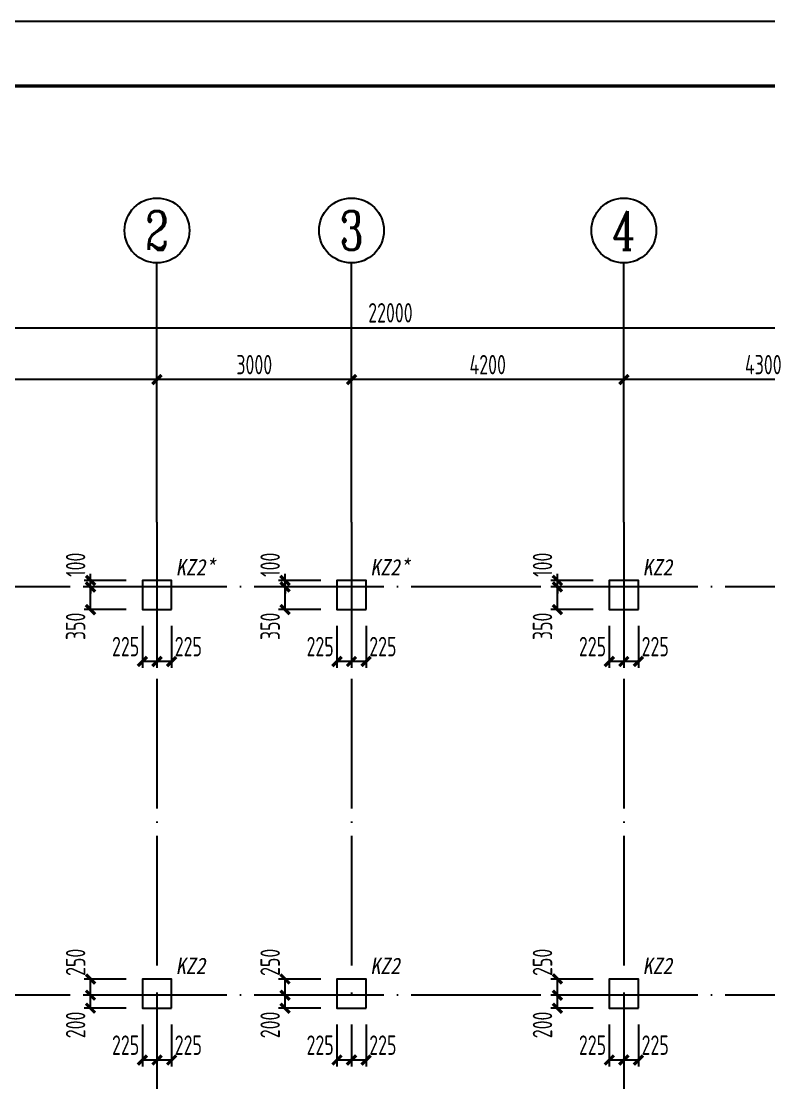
# Model space of a CAD drawing. Extents: x 9732137 to 18866768, y -962146 to 246094.
# Drawn here: x 9800205 to 9811733, y -75086 to -58706 of the extents above; entities that cross this region are included whole.
import ezdxf
from ezdxf.enums import TextEntityAlignment as Align

# ---------------------------------------------------------------- set-up
doc = ezdxf.new("R2010")
doc.units = 0
doc.header["$LTSCALE"] = 1000
doc.linetypes.add('DOTE', pattern=[2.42, 2, -0.2, 0.02, -0.2])
doc.layers.get('0').update_dxf_attribs({"linetype": 'CONTINUOUS'})
doc.layers.get('Defpoints').update_dxf_attribs({"linetype": 'CONTINUOUS'})
for name, color, linetype in [('AXIS', 1, 'DOTE'), ('AXIS_DIM', 3, 'CONTINUOUS'), ('AXIS_NUM', 7, 'CONTINUOUS'), ('BORDER', 7, 'CONTINUOUS'), ('COLU', 7, 'CONTINUOUS'), ('COLU_DIM', 3, 'CONTINUOUS'), ('TEXT', 7, 'CONTINUOUS')]:
    doc.layers.add(name, color=color, linetype=linetype)
doc.styles.add('STYLE3', font='simhei.ttf', dxfattribs={"width": 0.9})
doc.styles.add('TSSD_Axis', font='Complex.shx', dxfattribs={"width": 0.7, "bigfont": 'hztxt.shx'})
doc.styles.add('TSSD_Dimension', font='Tssdeng.shx', dxfattribs={"width": 0.7, "bigfont": 'hztxt.shx'})
doc.dimstyles.new('TSSD_100_100$0', dxfattribs={"dimtxt": 300, "dimasz": 100, "dimexe": 100, "dimexo": 250, "dimgap": 80, "dimtad": 1, "dimdec": 0, "dimzin": 0, "dimdsep": 46, "dimtxsty": 'TSSD_Dimension', "dimblk1": 'ARCHTICK', "dimblk2": 'ARCHTICK', "dimsah": 1, "dimcen": 0, "dimclrd": 3, "dimclre": 256, "dimclrt": 7, "dimadec": 1, "dimazin": 0, "dimtfac": 1, "dimtdec": 0, "dimtix": 1, "dimtmove": 2, "dimatfit": 3, "dimldrblk": 'ARCHTICK', "dimfxl": 1, "dimtolj": 1, "dimtzin": 0, "dimarcsym": 0})

# ---------------------------------------------------------------- blocks, each defined once
blk = doc.blocks.new('ts_axno')
at = {"color": 0, "linetype": 'ByBlock', "lineweight": -2}
blk.add_circle((0, 0), 0.5, dxfattribs=at)
at = {"color": 0, "linetype": 'ByBlock', "lineweight": -2, "style": 'TSSD_Axis', "width": 0.7}
blk.add_attdef('A', text='', height=0.6, dxfattribs=at).set_placement((0, 0), align=Align.MIDDLE_CENTER)
blk = doc.blocks.new('_ArchTick')
at = {"color": 0, "linetype": 'ByBlock', "const_width": 0.5}
blk.add_lwpolyline([(-0.71, -0.71), (0.71, 0.71)], dxfattribs=at)
blk = doc.blocks.new('*D276')
at = {"layer": 'AXIS_DIM', "lineweight": -2}
for p, q in [((9809499, -66185), (9809499, -64135)), ((9813799, -66185), (9813799, -64135))]:
    blk.add_line(p, q, dxfattribs=at)
at = {"layer": 'AXIS_DIM', "color": 3, "lineweight": -2}
blk.add_line((9813799, -64235), (9809499, -64235), dxfattribs=at)
at = {"layer": 'Defpoints', "color": 0}
for p in [(9809499, -64235), (9809499, -66435), (9813799, -66435)]:
    blk.add_point(p, dxfattribs=at)
at = {"layer": 'AXIS_DIM', "color": 3, "lineweight": -2, "xscale": 100, "yscale": 100, "zscale": 100, "rotation": 180}
blk.add_blockref('_ArchTick', (9809499, -64235), dxfattribs=at)
at = {"layer": 'AXIS_DIM', "color": 3, "lineweight": -2, "xscale": 100, "yscale": 100, "zscale": 100}
blk.add_blockref('_ArchTick', (9813799, -64235), dxfattribs=at)
at = {"layer": 'AXIS_DIM', "color": 7, "insert": (9811649, -64005), "char_height": 300, "attachment_point": 5, "style": 'TSSD_Dimension'}
blk.add_mtext('\\A1;4300', dxfattribs=at)
blk = doc.blocks.new('*D277')
at = {"layer": 'AXIS_DIM', "lineweight": -2}
for p, q in [((9805299, -66185), (9805299, -64135)), ((9809499, -66185), (9809499, -64135))]:
    blk.add_line(p, q, dxfattribs=at)
at = {"layer": 'AXIS_DIM', "color": 3, "lineweight": -2}
blk.add_line((9809499, -64235), (9805299, -64235), dxfattribs=at)
at = {"layer": 'Defpoints', "color": 0}
for p in [(9805299, -64235), (9805299, -66435), (9809499, -66435)]:
    blk.add_point(p, dxfattribs=at)
at = {"layer": 'AXIS_DIM', "color": 3, "lineweight": -2, "xscale": 100, "yscale": 100, "zscale": 100, "rotation": 180}
blk.add_blockref('_ArchTick', (9805299, -64235), dxfattribs=at)
at = {"layer": 'AXIS_DIM', "color": 3, "lineweight": -2, "xscale": 100, "yscale": 100, "zscale": 100}
blk.add_blockref('_ArchTick', (9809499, -64235), dxfattribs=at)
at = {"layer": 'AXIS_DIM', "color": 7, "insert": (9807399, -64005), "char_height": 300, "attachment_point": 5, "style": 'TSSD_Dimension'}
blk.add_mtext('\\A1;4200', dxfattribs=at)
blk = doc.blocks.new('*D278')
at = {"layer": 'AXIS_DIM', "lineweight": -2}
for p, q in [((9802299, -66185), (9802299, -64135)), ((9805299, -66185), (9805299, -64135))]:
    blk.add_line(p, q, dxfattribs=at)
at = {"layer": 'AXIS_DIM', "color": 3, "lineweight": -2}
blk.add_line((9805299, -64235), (9802299, -64235), dxfattribs=at)
at = {"layer": 'Defpoints', "color": 0}
for p in [(9802299, -64235), (9802299, -66435), (9805299, -66435)]:
    blk.add_point(p, dxfattribs=at)
at = {"layer": 'AXIS_DIM', "color": 3, "lineweight": -2, "xscale": 100, "yscale": 100, "zscale": 100, "rotation": 180}
blk.add_blockref('_ArchTick', (9802299, -64235), dxfattribs=at)
at = {"layer": 'AXIS_DIM', "color": 3, "lineweight": -2, "xscale": 100, "yscale": 100, "zscale": 100}
blk.add_blockref('_ArchTick', (9805299, -64235), dxfattribs=at)
at = {"layer": 'AXIS_DIM', "color": 7, "insert": (9803799, -64005), "char_height": 300, "attachment_point": 5, "style": 'TSSD_Dimension'}
blk.add_mtext('\\A1;3000', dxfattribs=at)
blk = doc.blocks.new('*D279')
at = {"layer": 'AXIS_DIM', "lineweight": -2}
for p, q in [((9794899, -66185), (9794899, -64135)), ((9802299, -66185), (9802299, -64135))]:
    blk.add_line(p, q, dxfattribs=at)
at = {"layer": 'AXIS_DIM', "color": 3, "lineweight": -2}
blk.add_line((9802299, -64235), (9794899, -64235), dxfattribs=at)
at = {"layer": 'Defpoints', "color": 0}
for p in [(9794899, -64235), (9794899, -66435), (9802299, -66435)]:
    blk.add_point(p, dxfattribs=at)
at = {"layer": 'AXIS_DIM', "color": 3, "lineweight": -2, "xscale": 100, "yscale": 100, "zscale": 100, "rotation": 180}
blk.add_blockref('_ArchTick', (9794899, -64235), dxfattribs=at)
at = {"layer": 'AXIS_DIM', "color": 3, "lineweight": -2, "xscale": 100, "yscale": 100, "zscale": 100}
blk.add_blockref('_ArchTick', (9802299, -64235), dxfattribs=at)
at = {"layer": 'AXIS_DIM', "color": 7, "insert": (9798599, -64005), "char_height": 300, "attachment_point": 5, "style": 'TSSD_Dimension'}
blk.add_mtext('\\A1;7400', dxfattribs=at)
blk = doc.blocks.new('*D280')
at = {"layer": 'AXIS_DIM', "lineweight": -2}
for p, q in [((9794899, -66185), (9794899, -63335)), ((9816899, -66185), (9816899, -63335))]:
    blk.add_line(p, q, dxfattribs=at)
at = {"layer": 'AXIS_DIM', "color": 3, "lineweight": -2}
blk.add_line((9794899, -63435), (9816899, -63435), dxfattribs=at)
at = {"layer": 'Defpoints', "color": 0}
for p in [(9816899, -63435), (9794899, -66435), (9816899, -66435)]:
    blk.add_point(p, dxfattribs=at)
at = {"layer": 'AXIS_DIM', "color": 3, "lineweight": -2, "xscale": 100, "yscale": 100, "zscale": 100, "rotation": 180}
blk.add_blockref('_ArchTick', (9794899, -63435), dxfattribs=at)
at = {"layer": 'AXIS_DIM', "color": 3, "lineweight": -2, "xscale": 100, "yscale": 100, "zscale": 100}
blk.add_blockref('_ArchTick', (9816899, -63435), dxfattribs=at)
at = {"layer": 'AXIS_DIM', "color": 7, "insert": (9805899, -63205), "char_height": 300, "attachment_point": 5, "style": 'TSSD_Dimension'}
blk.add_mtext('\\A1;22000', dxfattribs=at)
blk = doc.blocks.new('*D316')
at = {"layer": 'COLU_DIM', "lineweight": -2}
for p, q in [((9809499, -68035), (9809499, -68685)), ((9809724, -68035), (9809724, -68685))]:
    blk.add_line(p, q, dxfattribs=at)
at = {"layer": 'COLU_DIM', "color": 3, "lineweight": -2}
blk.add_line((9809724, -68585), (9809499, -68585), dxfattribs=at)
at = {"layer": 'Defpoints', "color": 0}
for p in [(9809499, -67785), (9809724, -67785), (9809499, -68585)]:
    blk.add_point(p, dxfattribs=at)
at = {"layer": 'COLU_DIM', "color": 3, "lineweight": -2, "xscale": 100, "yscale": 100, "zscale": 100, "rotation": 180}
blk.add_blockref('_ArchTick', (9809499, -68585), dxfattribs=at)
at = {"layer": 'COLU_DIM', "color": 3, "lineweight": -2, "xscale": 100, "yscale": 100, "zscale": 100}
blk.add_blockref('_ArchTick', (9809724, -68585), dxfattribs=at)
at = {"layer": 'COLU_DIM', "color": 7, "insert": (9809982, -68355), "char_height": 300, "attachment_point": 5, "style": 'TSSD_Dimension'}
blk.add_mtext('\\A1;225', dxfattribs=at)
blk = doc.blocks.new('*D317')
at = {"layer": 'COLU_DIM', "lineweight": -2}
for p, q in [((9809274, -68035), (9809274, -68685)), ((9809499, -68035), (9809499, -68685))]:
    blk.add_line(p, q, dxfattribs=at)
at = {"layer": 'COLU_DIM', "color": 3, "lineweight": -2}
blk.add_line((9809499, -68585), (9809274, -68585), dxfattribs=at)
at = {"layer": 'Defpoints', "color": 0}
for p in [(9809274, -67785), (9809499, -67785), (9809274, -68585)]:
    blk.add_point(p, dxfattribs=at)
at = {"layer": 'COLU_DIM', "color": 3, "lineweight": -2, "xscale": 100, "yscale": 100, "zscale": 100, "rotation": 180}
blk.add_blockref('_ArchTick', (9809274, -68585), dxfattribs=at)
at = {"layer": 'COLU_DIM', "color": 3, "lineweight": -2, "xscale": 100, "yscale": 100, "zscale": 100}
blk.add_blockref('_ArchTick', (9809499, -68585), dxfattribs=at)
at = {"layer": 'COLU_DIM', "color": 7, "insert": (9809015, -68355), "char_height": 300, "attachment_point": 5, "style": 'TSSD_Dimension'}
blk.add_mtext('\\A1;225', dxfattribs=at)
blk = doc.blocks.new('*D318')
at = {"layer": 'COLU_DIM', "lineweight": -2}
for p, q in [((9809024, -67435), (9808374, -67435)), ((9809024, -67785), (9808374, -67785))]:
    blk.add_line(p, q, dxfattribs=at)
at = {"layer": 'COLU_DIM', "color": 3, "lineweight": -2}
blk.add_line((9808474, -67785), (9808474, -67435), dxfattribs=at)
at = {"layer": 'Defpoints', "color": 0}
for p in [(9808474, -67435), (9809274, -67435), (9809274, -67785)]:
    blk.add_point(p, dxfattribs=at)
at = {"layer": 'COLU_DIM', "color": 3, "lineweight": -2, "xscale": 100, "yscale": 100, "zscale": 100}
for p, rotation in [((9808474, -67435), 90), ((9808474, -67785), 270)]:
    blk.add_blockref('_ArchTick', p, dxfattribs=dict(at, rotation=rotation))
at = {"layer": 'COLU_DIM', "color": 7, "insert": (9808244, -68043), "char_height": 300, "attachment_point": 5, "rotation": 90, "style": 'TSSD_Dimension'}
blk.add_mtext('\\A1;350', dxfattribs=at)
blk = doc.blocks.new('*D319')
at = {"layer": 'COLU_DIM', "color": 3, "lineweight": -2}
for p, q in [((9808474, -67335), (9808474, -67235)), ((9808474, -67435), (9808474, -67335)), ((9808474, -67435), (9808474, -67535))]:
    blk.add_line(p, q, dxfattribs=at)
at = {"layer": 'COLU_DIM', "lineweight": -2}
for p, q in [((9809024, -67335), (9808374, -67335)), ((9809024, -67435), (9808374, -67435))]:
    blk.add_line(p, q, dxfattribs=at)
at = {"layer": 'Defpoints', "color": 0}
for p in [(9808474, -67335), (9809274, -67335), (9809274, -67435)]:
    blk.add_point(p, dxfattribs=at)
at = {"layer": 'COLU_DIM', "color": 3, "lineweight": -2, "xscale": 100, "yscale": 100, "zscale": 100}
for p, rotation in [((9808474, -67335), 270), ((9808474, -67435), 90)]:
    blk.add_blockref('_ArchTick', p, dxfattribs=dict(at, rotation=rotation))
at = {"layer": 'COLU_DIM', "color": 7, "insert": (9808244, -67093), "char_height": 300, "attachment_point": 5, "rotation": 90, "style": 'TSSD_Dimension'}
blk.add_mtext('\\A1;100', dxfattribs=at)
blk = doc.blocks.new('*D320')
at = {"layer": 'COLU_DIM', "lineweight": -2}
for p, q in [((9809499, -74185), (9809499, -74835)), ((9809724, -74185), (9809724, -74835))]:
    blk.add_line(p, q, dxfattribs=at)
at = {"layer": 'COLU_DIM', "color": 3, "lineweight": -2}
blk.add_line((9809724, -74735), (9809499, -74735), dxfattribs=at)
at = {"layer": 'Defpoints', "color": 0}
for p in [(9809499, -73935), (9809724, -73935), (9809499, -74735)]:
    blk.add_point(p, dxfattribs=at)
at = {"layer": 'COLU_DIM', "color": 3, "lineweight": -2, "xscale": 100, "yscale": 100, "zscale": 100, "rotation": 180}
blk.add_blockref('_ArchTick', (9809499, -74735), dxfattribs=at)
at = {"layer": 'COLU_DIM', "color": 3, "lineweight": -2, "xscale": 100, "yscale": 100, "zscale": 100}
blk.add_blockref('_ArchTick', (9809724, -74735), dxfattribs=at)
at = {"layer": 'COLU_DIM', "color": 7, "insert": (9809982, -74505), "char_height": 300, "attachment_point": 5, "style": 'TSSD_Dimension'}
blk.add_mtext('\\A1;225', dxfattribs=at)
blk = doc.blocks.new('*D321')
at = {"layer": 'COLU_DIM', "lineweight": -2}
for p, q in [((9809274, -74185), (9809274, -74835)), ((9809499, -74185), (9809499, -74835))]:
    blk.add_line(p, q, dxfattribs=at)
at = {"layer": 'COLU_DIM', "color": 3, "lineweight": -2}
blk.add_line((9809499, -74735), (9809274, -74735), dxfattribs=at)
at = {"layer": 'Defpoints', "color": 0}
for p in [(9809274, -73935), (9809499, -73935), (9809274, -74735)]:
    blk.add_point(p, dxfattribs=at)
at = {"layer": 'COLU_DIM', "color": 3, "lineweight": -2, "xscale": 100, "yscale": 100, "zscale": 100, "rotation": 180}
blk.add_blockref('_ArchTick', (9809274, -74735), dxfattribs=at)
at = {"layer": 'COLU_DIM', "color": 3, "lineweight": -2, "xscale": 100, "yscale": 100, "zscale": 100}
blk.add_blockref('_ArchTick', (9809499, -74735), dxfattribs=at)
at = {"layer": 'COLU_DIM', "color": 7, "insert": (9809015, -74505), "char_height": 300, "attachment_point": 5, "style": 'TSSD_Dimension'}
blk.add_mtext('\\A1;225', dxfattribs=at)
blk = doc.blocks.new('*D322')
at = {"layer": 'COLU_DIM', "lineweight": -2}
for p, q in [((9809024, -73735), (9808374, -73735)), ((9809024, -73935), (9808374, -73935))]:
    blk.add_line(p, q, dxfattribs=at)
at = {"layer": 'COLU_DIM', "color": 3, "lineweight": -2}
blk.add_line((9808474, -73935), (9808474, -73735), dxfattribs=at)
at = {"layer": 'Defpoints', "color": 0}
for p in [(9808474, -73735), (9809274, -73735), (9809274, -73935)]:
    blk.add_point(p, dxfattribs=at)
at = {"layer": 'COLU_DIM', "color": 3, "lineweight": -2, "xscale": 100, "yscale": 100, "zscale": 100}
for p, rotation in [((9808474, -73735), 90), ((9808474, -73935), 270)]:
    blk.add_blockref('_ArchTick', p, dxfattribs=dict(at, rotation=rotation))
at = {"layer": 'COLU_DIM', "color": 7, "insert": (9808244, -74193), "char_height": 300, "attachment_point": 5, "rotation": 90, "style": 'TSSD_Dimension'}
blk.add_mtext('\\A1;200', dxfattribs=at)
blk = doc.blocks.new('*D323')
at = {"layer": 'COLU_DIM', "lineweight": -2}
for p, q in [((9809024, -73485), (9808374, -73485)), ((9809024, -73735), (9808374, -73735))]:
    blk.add_line(p, q, dxfattribs=at)
at = {"layer": 'COLU_DIM', "color": 3, "lineweight": -2}
blk.add_line((9808474, -73735), (9808474, -73485), dxfattribs=at)
at = {"layer": 'Defpoints', "color": 0}
for p in [(9808474, -73485), (9809274, -73485), (9809274, -73735)]:
    blk.add_point(p, dxfattribs=at)
at = {"layer": 'COLU_DIM', "color": 3, "lineweight": -2, "xscale": 100, "yscale": 100, "zscale": 100}
for p, rotation in [((9808474, -73485), 90), ((9808474, -73735), 270)]:
    blk.add_blockref('_ArchTick', p, dxfattribs=dict(at, rotation=rotation))
at = {"layer": 'COLU_DIM', "color": 7, "insert": (9808244, -73227), "char_height": 300, "attachment_point": 5, "rotation": 90, "style": 'TSSD_Dimension'}
blk.add_mtext('\\A1;250', dxfattribs=at)
blk = doc.blocks.new('*D332')
at = {"layer": 'COLU_DIM', "lineweight": -2}
for p, q in [((9805299, -68035), (9805299, -68685)), ((9805524, -68035), (9805524, -68685))]:
    blk.add_line(p, q, dxfattribs=at)
at = {"layer": 'COLU_DIM', "color": 3, "lineweight": -2}
blk.add_line((9805524, -68585), (9805299, -68585), dxfattribs=at)
at = {"layer": 'Defpoints', "color": 0}
for p in [(9805299, -67785), (9805524, -67785), (9805299, -68585)]:
    blk.add_point(p, dxfattribs=at)
at = {"layer": 'COLU_DIM', "color": 3, "lineweight": -2, "xscale": 100, "yscale": 100, "zscale": 100, "rotation": 180}
blk.add_blockref('_ArchTick', (9805299, -68585), dxfattribs=at)
at = {"layer": 'COLU_DIM', "color": 3, "lineweight": -2, "xscale": 100, "yscale": 100, "zscale": 100}
blk.add_blockref('_ArchTick', (9805524, -68585), dxfattribs=at)
at = {"layer": 'COLU_DIM', "color": 7, "insert": (9805782, -68355), "char_height": 300, "attachment_point": 5, "style": 'TSSD_Dimension'}
blk.add_mtext('\\A1;225', dxfattribs=at)
blk = doc.blocks.new('*D333')
at = {"layer": 'COLU_DIM', "lineweight": -2}
for p, q in [((9805074, -68035), (9805074, -68685)), ((9805299, -68035), (9805299, -68685))]:
    blk.add_line(p, q, dxfattribs=at)
at = {"layer": 'COLU_DIM', "color": 3, "lineweight": -2}
blk.add_line((9805299, -68585), (9805074, -68585), dxfattribs=at)
at = {"layer": 'Defpoints', "color": 0}
for p in [(9805074, -67785), (9805299, -67785), (9805074, -68585)]:
    blk.add_point(p, dxfattribs=at)
at = {"layer": 'COLU_DIM', "color": 3, "lineweight": -2, "xscale": 100, "yscale": 100, "zscale": 100, "rotation": 180}
blk.add_blockref('_ArchTick', (9805074, -68585), dxfattribs=at)
at = {"layer": 'COLU_DIM', "color": 3, "lineweight": -2, "xscale": 100, "yscale": 100, "zscale": 100}
blk.add_blockref('_ArchTick', (9805299, -68585), dxfattribs=at)
at = {"layer": 'COLU_DIM', "color": 7, "insert": (9804815, -68355), "char_height": 300, "attachment_point": 5, "style": 'TSSD_Dimension'}
blk.add_mtext('\\A1;225', dxfattribs=at)
blk = doc.blocks.new('*D334')
at = {"layer": 'COLU_DIM', "lineweight": -2}
for p, q in [((9804824, -67435), (9804174, -67435)), ((9804824, -67785), (9804174, -67785))]:
    blk.add_line(p, q, dxfattribs=at)
at = {"layer": 'COLU_DIM', "color": 3, "lineweight": -2}
blk.add_line((9804274, -67785), (9804274, -67435), dxfattribs=at)
at = {"layer": 'Defpoints', "color": 0}
for p in [(9804274, -67435), (9805074, -67435), (9805074, -67785)]:
    blk.add_point(p, dxfattribs=at)
at = {"layer": 'COLU_DIM', "color": 3, "lineweight": -2, "xscale": 100, "yscale": 100, "zscale": 100}
for p, rotation in [((9804274, -67435), 90), ((9804274, -67785), 270)]:
    blk.add_blockref('_ArchTick', p, dxfattribs=dict(at, rotation=rotation))
at = {"layer": 'COLU_DIM', "color": 7, "insert": (9804044, -68043), "char_height": 300, "attachment_point": 5, "rotation": 90, "style": 'TSSD_Dimension'}
blk.add_mtext('\\A1;350', dxfattribs=at)
blk = doc.blocks.new('*D335')
at = {"layer": 'COLU_DIM', "color": 3, "lineweight": -2}
for p, q in [((9804274, -67335), (9804274, -67235)), ((9804274, -67435), (9804274, -67335)), ((9804274, -67435), (9804274, -67535))]:
    blk.add_line(p, q, dxfattribs=at)
at = {"layer": 'COLU_DIM', "lineweight": -2}
for p, q in [((9804824, -67335), (9804174, -67335)), ((9804824, -67435), (9804174, -67435))]:
    blk.add_line(p, q, dxfattribs=at)
at = {"layer": 'Defpoints', "color": 0}
for p in [(9804274, -67335), (9805074, -67335), (9805074, -67435)]:
    blk.add_point(p, dxfattribs=at)
at = {"layer": 'COLU_DIM', "color": 3, "lineweight": -2, "xscale": 100, "yscale": 100, "zscale": 100}
for p, rotation in [((9804274, -67335), 270), ((9804274, -67435), 90)]:
    blk.add_blockref('_ArchTick', p, dxfattribs=dict(at, rotation=rotation))
at = {"layer": 'COLU_DIM', "color": 7, "insert": (9804044, -67093), "char_height": 300, "attachment_point": 5, "rotation": 90, "style": 'TSSD_Dimension'}
blk.add_mtext('\\A1;100', dxfattribs=at)
blk = doc.blocks.new('*D336')
at = {"layer": 'COLU_DIM', "lineweight": -2}
for p, q in [((9805299, -74185), (9805299, -74835)), ((9805524, -74185), (9805524, -74835))]:
    blk.add_line(p, q, dxfattribs=at)
at = {"layer": 'COLU_DIM', "color": 3, "lineweight": -2}
blk.add_line((9805524, -74735), (9805299, -74735), dxfattribs=at)
at = {"layer": 'Defpoints', "color": 0}
for p in [(9805299, -73935), (9805524, -73935), (9805299, -74735)]:
    blk.add_point(p, dxfattribs=at)
at = {"layer": 'COLU_DIM', "color": 3, "lineweight": -2, "xscale": 100, "yscale": 100, "zscale": 100, "rotation": 180}
blk.add_blockref('_ArchTick', (9805299, -74735), dxfattribs=at)
at = {"layer": 'COLU_DIM', "color": 3, "lineweight": -2, "xscale": 100, "yscale": 100, "zscale": 100}
blk.add_blockref('_ArchTick', (9805524, -74735), dxfattribs=at)
at = {"layer": 'COLU_DIM', "color": 7, "insert": (9805782, -74505), "char_height": 300, "attachment_point": 5, "style": 'TSSD_Dimension'}
blk.add_mtext('\\A1;225', dxfattribs=at)
blk = doc.blocks.new('*D337')
at = {"layer": 'COLU_DIM', "lineweight": -2}
for p, q in [((9805074, -74185), (9805074, -74835)), ((9805299, -74185), (9805299, -74835))]:
    blk.add_line(p, q, dxfattribs=at)
at = {"layer": 'COLU_DIM', "color": 3, "lineweight": -2}
blk.add_line((9805299, -74735), (9805074, -74735), dxfattribs=at)
at = {"layer": 'Defpoints', "color": 0}
for p in [(9805074, -73935), (9805299, -73935), (9805074, -74735)]:
    blk.add_point(p, dxfattribs=at)
at = {"layer": 'COLU_DIM', "color": 3, "lineweight": -2, "xscale": 100, "yscale": 100, "zscale": 100, "rotation": 180}
blk.add_blockref('_ArchTick', (9805074, -74735), dxfattribs=at)
at = {"layer": 'COLU_DIM', "color": 3, "lineweight": -2, "xscale": 100, "yscale": 100, "zscale": 100}
blk.add_blockref('_ArchTick', (9805299, -74735), dxfattribs=at)
at = {"layer": 'COLU_DIM', "color": 7, "insert": (9804815, -74505), "char_height": 300, "attachment_point": 5, "style": 'TSSD_Dimension'}
blk.add_mtext('\\A1;225', dxfattribs=at)
blk = doc.blocks.new('*D338')
at = {"layer": 'COLU_DIM', "lineweight": -2}
for p, q in [((9804824, -73735), (9804174, -73735)), ((9804824, -73935), (9804174, -73935))]:
    blk.add_line(p, q, dxfattribs=at)
at = {"layer": 'COLU_DIM', "color": 3, "lineweight": -2}
blk.add_line((9804274, -73935), (9804274, -73735), dxfattribs=at)
at = {"layer": 'Defpoints', "color": 0}
for p in [(9804274, -73735), (9805074, -73735), (9805074, -73935)]:
    blk.add_point(p, dxfattribs=at)
at = {"layer": 'COLU_DIM', "color": 3, "lineweight": -2, "xscale": 100, "yscale": 100, "zscale": 100}
for p, rotation in [((9804274, -73735), 90), ((9804274, -73935), 270)]:
    blk.add_blockref('_ArchTick', p, dxfattribs=dict(at, rotation=rotation))
at = {"layer": 'COLU_DIM', "color": 7, "insert": (9804044, -74193), "char_height": 300, "attachment_point": 5, "rotation": 90, "style": 'TSSD_Dimension'}
blk.add_mtext('\\A1;200', dxfattribs=at)
blk = doc.blocks.new('*D339')
at = {"layer": 'COLU_DIM', "lineweight": -2}
for p, q in [((9804824, -73485), (9804174, -73485)), ((9804824, -73735), (9804174, -73735))]:
    blk.add_line(p, q, dxfattribs=at)
at = {"layer": 'COLU_DIM', "color": 3, "lineweight": -2}
blk.add_line((9804274, -73735), (9804274, -73485), dxfattribs=at)
at = {"layer": 'Defpoints', "color": 0}
for p in [(9804274, -73485), (9805074, -73485), (9805074, -73735)]:
    blk.add_point(p, dxfattribs=at)
at = {"layer": 'COLU_DIM', "color": 3, "lineweight": -2, "xscale": 100, "yscale": 100, "zscale": 100}
for p, rotation in [((9804274, -73485), 90), ((9804274, -73735), 270)]:
    blk.add_blockref('_ArchTick', p, dxfattribs=dict(at, rotation=rotation))
at = {"layer": 'COLU_DIM', "color": 7, "insert": (9804044, -73227), "char_height": 300, "attachment_point": 5, "rotation": 90, "style": 'TSSD_Dimension'}
blk.add_mtext('\\A1;250', dxfattribs=at)
blk = doc.blocks.new('*D340')
at = {"layer": 'COLU_DIM', "lineweight": -2}
for p, q in [((9802299, -68035), (9802299, -68685)), ((9802524, -68035), (9802524, -68685))]:
    blk.add_line(p, q, dxfattribs=at)
at = {"layer": 'COLU_DIM', "color": 3, "lineweight": -2}
blk.add_line((9802524, -68585), (9802299, -68585), dxfattribs=at)
at = {"layer": 'Defpoints', "color": 0}
for p in [(9802299, -67785), (9802524, -67785), (9802299, -68585)]:
    blk.add_point(p, dxfattribs=at)
at = {"layer": 'COLU_DIM', "color": 3, "lineweight": -2, "xscale": 100, "yscale": 100, "zscale": 100, "rotation": 180}
blk.add_blockref('_ArchTick', (9802299, -68585), dxfattribs=at)
at = {"layer": 'COLU_DIM', "color": 3, "lineweight": -2, "xscale": 100, "yscale": 100, "zscale": 100}
blk.add_blockref('_ArchTick', (9802524, -68585), dxfattribs=at)
at = {"layer": 'COLU_DIM', "color": 7, "insert": (9802782, -68355), "char_height": 300, "attachment_point": 5, "style": 'TSSD_Dimension'}
blk.add_mtext('\\A1;225', dxfattribs=at)
blk = doc.blocks.new('*D341')
at = {"layer": 'COLU_DIM', "lineweight": -2}
for p, q in [((9802074, -68035), (9802074, -68685)), ((9802299, -68035), (9802299, -68685))]:
    blk.add_line(p, q, dxfattribs=at)
at = {"layer": 'COLU_DIM', "color": 3, "lineweight": -2}
blk.add_line((9802299, -68585), (9802074, -68585), dxfattribs=at)
at = {"layer": 'Defpoints', "color": 0}
for p in [(9802074, -67785), (9802299, -67785), (9802074, -68585)]:
    blk.add_point(p, dxfattribs=at)
at = {"layer": 'COLU_DIM', "color": 3, "lineweight": -2, "xscale": 100, "yscale": 100, "zscale": 100, "rotation": 180}
blk.add_blockref('_ArchTick', (9802074, -68585), dxfattribs=at)
at = {"layer": 'COLU_DIM', "color": 3, "lineweight": -2, "xscale": 100, "yscale": 100, "zscale": 100}
blk.add_blockref('_ArchTick', (9802299, -68585), dxfattribs=at)
at = {"layer": 'COLU_DIM', "color": 7, "insert": (9801815, -68355), "char_height": 300, "attachment_point": 5, "style": 'TSSD_Dimension'}
blk.add_mtext('\\A1;225', dxfattribs=at)
blk = doc.blocks.new('*D342')
at = {"layer": 'COLU_DIM', "lineweight": -2}
for p, q in [((9801824, -67435), (9801174, -67435)), ((9801824, -67785), (9801174, -67785))]:
    blk.add_line(p, q, dxfattribs=at)
at = {"layer": 'COLU_DIM', "color": 3, "lineweight": -2}
blk.add_line((9801274, -67785), (9801274, -67435), dxfattribs=at)
at = {"layer": 'Defpoints', "color": 0}
for p in [(9801274, -67435), (9802074, -67435), (9802074, -67785)]:
    blk.add_point(p, dxfattribs=at)
at = {"layer": 'COLU_DIM', "color": 3, "lineweight": -2, "xscale": 100, "yscale": 100, "zscale": 100}
for p, rotation in [((9801274, -67435), 90), ((9801274, -67785), 270)]:
    blk.add_blockref('_ArchTick', p, dxfattribs=dict(at, rotation=rotation))
at = {"layer": 'COLU_DIM', "color": 7, "insert": (9801044, -68043), "char_height": 300, "attachment_point": 5, "rotation": 90, "style": 'TSSD_Dimension'}
blk.add_mtext('\\A1;350', dxfattribs=at)
blk = doc.blocks.new('*D343')
at = {"layer": 'COLU_DIM', "color": 3, "lineweight": -2}
for p, q in [((9801274, -67335), (9801274, -67235)), ((9801274, -67435), (9801274, -67335)), ((9801274, -67435), (9801274, -67535))]:
    blk.add_line(p, q, dxfattribs=at)
at = {"layer": 'COLU_DIM', "lineweight": -2}
for p, q in [((9801824, -67335), (9801174, -67335)), ((9801824, -67435), (9801174, -67435))]:
    blk.add_line(p, q, dxfattribs=at)
at = {"layer": 'Defpoints', "color": 0}
for p in [(9801274, -67335), (9802074, -67335), (9802074, -67435)]:
    blk.add_point(p, dxfattribs=at)
at = {"layer": 'COLU_DIM', "color": 3, "lineweight": -2, "xscale": 100, "yscale": 100, "zscale": 100}
for p, rotation in [((9801274, -67335), 270), ((9801274, -67435), 90)]:
    blk.add_blockref('_ArchTick', p, dxfattribs=dict(at, rotation=rotation))
at = {"layer": 'COLU_DIM', "color": 7, "insert": (9801044, -67093), "char_height": 300, "attachment_point": 5, "rotation": 90, "style": 'TSSD_Dimension'}
blk.add_mtext('\\A1;100', dxfattribs=at)
blk = doc.blocks.new('*D344')
at = {"layer": 'COLU_DIM', "lineweight": -2}
for p, q in [((9802299, -74185), (9802299, -74835)), ((9802524, -74185), (9802524, -74835))]:
    blk.add_line(p, q, dxfattribs=at)
at = {"layer": 'COLU_DIM', "color": 3, "lineweight": -2}
blk.add_line((9802524, -74735), (9802299, -74735), dxfattribs=at)
at = {"layer": 'Defpoints', "color": 0}
for p in [(9802299, -73935), (9802524, -73935), (9802299, -74735)]:
    blk.add_point(p, dxfattribs=at)
at = {"layer": 'COLU_DIM', "color": 3, "lineweight": -2, "xscale": 100, "yscale": 100, "zscale": 100, "rotation": 180}
blk.add_blockref('_ArchTick', (9802299, -74735), dxfattribs=at)
at = {"layer": 'COLU_DIM', "color": 3, "lineweight": -2, "xscale": 100, "yscale": 100, "zscale": 100}
blk.add_blockref('_ArchTick', (9802524, -74735), dxfattribs=at)
at = {"layer": 'COLU_DIM', "color": 7, "insert": (9802782, -74505), "char_height": 300, "attachment_point": 5, "style": 'TSSD_Dimension'}
blk.add_mtext('\\A1;225', dxfattribs=at)
blk = doc.blocks.new('*D345')
at = {"layer": 'COLU_DIM', "lineweight": -2}
for p, q in [((9802074, -74185), (9802074, -74835)), ((9802299, -74185), (9802299, -74835))]:
    blk.add_line(p, q, dxfattribs=at)
at = {"layer": 'COLU_DIM', "color": 3, "lineweight": -2}
blk.add_line((9802299, -74735), (9802074, -74735), dxfattribs=at)
at = {"layer": 'Defpoints', "color": 0}
for p in [(9802074, -73935), (9802299, -73935), (9802074, -74735)]:
    blk.add_point(p, dxfattribs=at)
at = {"layer": 'COLU_DIM', "color": 3, "lineweight": -2, "xscale": 100, "yscale": 100, "zscale": 100, "rotation": 180}
blk.add_blockref('_ArchTick', (9802074, -74735), dxfattribs=at)
at = {"layer": 'COLU_DIM', "color": 3, "lineweight": -2, "xscale": 100, "yscale": 100, "zscale": 100}
blk.add_blockref('_ArchTick', (9802299, -74735), dxfattribs=at)
at = {"layer": 'COLU_DIM', "color": 7, "insert": (9801815, -74505), "char_height": 300, "attachment_point": 5, "style": 'TSSD_Dimension'}
blk.add_mtext('\\A1;225', dxfattribs=at)
blk = doc.blocks.new('*D346')
at = {"layer": 'COLU_DIM', "lineweight": -2}
for p, q in [((9801824, -73735), (9801174, -73735)), ((9801824, -73935), (9801174, -73935))]:
    blk.add_line(p, q, dxfattribs=at)
at = {"layer": 'COLU_DIM', "color": 3, "lineweight": -2}
blk.add_line((9801274, -73935), (9801274, -73735), dxfattribs=at)
at = {"layer": 'Defpoints', "color": 0}
for p in [(9801274, -73735), (9802074, -73735), (9802074, -73935)]:
    blk.add_point(p, dxfattribs=at)
at = {"layer": 'COLU_DIM', "color": 3, "lineweight": -2, "xscale": 100, "yscale": 100, "zscale": 100}
for p, rotation in [((9801274, -73735), 90), ((9801274, -73935), 270)]:
    blk.add_blockref('_ArchTick', p, dxfattribs=dict(at, rotation=rotation))
at = {"layer": 'COLU_DIM', "color": 7, "insert": (9801044, -74193), "char_height": 300, "attachment_point": 5, "rotation": 90, "style": 'TSSD_Dimension'}
blk.add_mtext('\\A1;200', dxfattribs=at)
blk = doc.blocks.new('*D347')
at = {"layer": 'COLU_DIM', "lineweight": -2}
for p, q in [((9801824, -73485), (9801174, -73485)), ((9801824, -73735), (9801174, -73735))]:
    blk.add_line(p, q, dxfattribs=at)
at = {"layer": 'COLU_DIM', "color": 3, "lineweight": -2}
blk.add_line((9801274, -73735), (9801274, -73485), dxfattribs=at)
at = {"layer": 'Defpoints', "color": 0}
for p in [(9801274, -73485), (9802074, -73485), (9802074, -73735)]:
    blk.add_point(p, dxfattribs=at)
at = {"layer": 'COLU_DIM', "color": 3, "lineweight": -2, "xscale": 100, "yscale": 100, "zscale": 100}
for p, rotation in [((9801274, -73485), 90), ((9801274, -73735), 270)]:
    blk.add_blockref('_ArchTick', p, dxfattribs=dict(at, rotation=rotation))
at = {"layer": 'COLU_DIM', "color": 7, "insert": (9801044, -73227), "char_height": 300, "attachment_point": 5, "rotation": 90, "style": 'TSSD_Dimension'}
blk.add_mtext('\\A1;250', dxfattribs=at)

msp = doc.modelspace()

# ---------------------------------------------------------------- linework, layer by layer
at = {"layer": 'AXIS'}
for p, q in [((9802298.5, -66435.1, 0), (9802298.5, -83435.1, 0)), ((9805298.5, -66435.1, 0), (9805298.5, -73735.1, 0)), ((9809498.5, -66435.1, 0), (9809498.5, -83435.1, 0)), ((9817898.5, -67435.1, 0), (9793898.5, -67435.1, 0)), ((9817898.5, -73735.1, 0), (9793898.5, -73735.1, 0))]:
    msp.add_line(p, q, dxfattribs=at)
at = {"layer": 'AXIS_NUM'}
for p, q in [((9802298.5, -66435.1, 0), (9802298.5, -62435.1, 0)), ((9805298.5, -66435.1, 0), (9805298.5, -62435.1, 0)), ((9809498.5, -66435.1, 0), (9809498.5, -62435.1, 0))]:
    msp.add_line(p, q, dxfattribs=at)
at = {"layer": 'BORDER'}
msp.add_lwpolyline([(9777056.8, -100706.3), (9777056.8, -58706.3), (9836456.8, -58706.3), (9836456.8, -100706.3)], close=True, dxfattribs=at)
at = {"layer": 'BORDER', "const_width": 50}
msp.add_lwpolyline([(9779556.8, -99706.3), (9779556.8, -59706.3), (9835456.8, -59706.3), (9835456.8, -99706.3)], close=True, dxfattribs=at)
at = {"layer": 'COLU', "ltscale": 1}
for points in [[(9802523.5, -67785.1), (9802523.5, -67335.1), (9802073.5, -67335.1), (9802073.5, -67785.1)], [(9805523.5, -67785.1), (9805523.5, -67335.1), (9805073.5, -67335.1), (9805073.5, -67785.1)], [(9809723.5, -67785.1), (9809723.5, -67335.1), (9809273.5, -67335.1), (9809273.5, -67785.1)], [(9802523.5, -73935.1), (9802523.5, -73485.1), (9802073.5, -73485.1), (9802073.5, -73935.1)], [(9805523.5, -73935.1), (9805523.5, -73485.1), (9805073.5, -73485.1), (9805073.5, -73935.1)], [(9809723.5, -73935.1), (9809723.5, -73485.1), (9809273.5, -73485.1), (9809273.5, -73935.1)]]:
    msp.add_lwpolyline(points, close=True, dxfattribs=at)

# ---------------------------------------------------------------- block references
at = {"layer": 'AXIS_NUM'}
ref = msp.add_blockref('ts_axno', (9802298.5, -61935.1, 0), dxfattribs=dict(at, xscale=1000, yscale=1000, zscale=1000))
ref.add_attrib('2', '2', dxfattribs={"height": 600, "style": 'TSSD_Axis', "width": 0.7}).set_placement((9802298.5, -61935.1, 0), align=Align.MIDDLE_CENTER)
ref = msp.add_blockref('ts_axno', (9805298.5, -61935.1, 0), dxfattribs=dict(at, xscale=1000, yscale=1000, zscale=1000))
ref.add_attrib('3', '3', dxfattribs={"height": 600, "style": 'TSSD_Axis', "width": 0.7}).set_placement((9805298.5, -61935.1, 0), align=Align.MIDDLE_CENTER)
ref = msp.add_blockref('ts_axno', (9809498.5, -61935.1, 0), dxfattribs=dict(at, xscale=1000, yscale=1000, zscale=1000))
ref.add_attrib('4', '4', dxfattribs={"height": 600, "style": 'TSSD_Axis', "width": 0.7}).set_placement((9809498.5, -61935.1, 0), align=Align.MIDDLE_CENTER)

# ---------------------------------------------------------------- texts
at = {"layer": 'TEXT', "color": 2, "style": 'STYLE3', "oblique": 10, "width": 0.9}
for s, p in [('KZ2*', (9802591, -67255.5, 0)), ('KZ2*', (9805591, -67255.5, 0)), ('KZ2', (9809791, -67255.5, 0)), ('KZ2', (9802591, -73405.5, 0)), ('KZ2', (9805591, -73405.5, 0)), ('KZ2', (9809791, -73405.5, 0))]:
    msp.add_text(s, height=250, rotation=360, dxfattribs=at).set_placement(p)

# ---------------------------------------------------------------- dimensions: what is measured, and where the dimension line sits
at = {"layer": 'AXIS_DIM'}
for base, p1, p2, picture, middle in [((9816898.5, -63435.1, 0), (9794898.5, -66435.1, 0), (9816898.5, -66435.1, 0), '*D280', (9805898.5, -63205.1, 0)), ((9794898.5, -64235.1, 0), (9802298.5, -66435.1, 0), (9794898.5, -66435.1, 0), '*D279', (9798598.5, -64005.1, 0)), ((9802298.5, -64235.1, 0), (9805298.5, -66435.1, 0), (9802298.5, -66435.1, 0), '*D278', (9803798.5, -64005.1, 0)), ((9805298.5, -64235.1, 0), (9809498.5, -66435.1, 0), (9805298.5, -66435.1, 0), '*D277', (9807398.5, -64005.1, 0)), ((9809498.5, -64235.1, 0), (9813798.5, -66435.1, 0), (9809498.5, -66435.1, 0), '*D276', (9811648.5, -64005.1, 0))]:
    dim = msp.add_linear_dim(base=base, p1=p1, p2=p2, dimstyle='TSSD_100_100$0', dxfattribs=at)
    dim.commit()
    dim.dimension.update_dxf_attribs({"geometry": picture, "text_midpoint": middle})
at = {"layer": 'COLU_DIM'}
for base, p1, p2, angle, picture, middle in [((9801273.5, -67335.1, 0), (9802073.5, -67435.1, 0), (9802073.5, -67335.1, 0), 90, '*D343', (9801043.5, -67093.1, 0)), ((9804273.5, -67335.1, 0), (9805073.5, -67435.1, 0), (9805073.5, -67335.1, 0), 90, '*D335', (9804043.5, -67093.1, 0)), ((9808473.5, -67335.1, 0), (9809273.5, -67435.1, 0), (9809273.5, -67335.1, 0), 90, '*D319', (9808243.5, -67093.1, 0)), ((9801273.5, -67435.1, 0), (9802073.5, -67785.1, 0), (9802073.5, -67435.1, 0), 90, '*D342', (9801043.5, -68043.1, 0)), ((9804273.5, -67435.1, 0), (9805073.5, -67785.1, 0), (9805073.5, -67435.1, 0), 90, '*D334', (9804043.5, -68043.1, 0)), ((9808473.5, -67435.1, 0), (9809273.5, -67785.1, 0), (9809273.5, -67435.1, 0), 90, '*D318', (9808243.5, -68043.1, 0)), ((9802073.5, -68585.1, 0), (9802298.5, -67785.1, 0), (9802073.5, -67785.1, 0), 180, '*D341', (9801815.5, -68355.1, 0)), ((9802298.5, -68585.1, 0), (9802523.5, -67785.1, 0), (9802298.5, -67785.1, 0), 180, '*D340', (9802781.6, -68355.1, 0)), ((9805073.5, -68585.1, 0), (9805298.5, -67785.1, 0), (9805073.5, -67785.1, 0), 180, '*D333', (9804815.5, -68355.1, 0)), ((9805298.5, -68585.1, 0), (9805523.5, -67785.1, 0), (9805298.5, -67785.1, 0), 180, '*D332', (9805781.6, -68355.1, 0)), ((9809273.5, -68585.1, 0), (9809498.5, -67785.1, 0), (9809273.5, -67785.1, 0), 180, '*D317', (9809015.5, -68355.1, 0)), ((9809498.5, -68585.1, 0), (9809723.5, -67785.1, 0), (9809498.5, -67785.1, 0), 180, '*D316', (9809981.6, -68355.1, 0)), ((9801273.5, -73485.1, 0), (9802073.5, -73735.1, 0), (9802073.5, -73485.1, 0), 90, '*D347', (9801043.5, -73227, 0)), ((9804273.5, -73485.1, 0), (9805073.5, -73735.1, 0), (9805073.5, -73485.1, 0), 90, '*D339', (9804043.5, -73227, 0)), ((9808473.5, -73485.1, 0), (9809273.5, -73735.1, 0), (9809273.5, -73485.1, 0), 90, '*D323', (9808243.5, -73227, 0)), ((9801273.5, -73735.1, 0), (9802073.5, -73935.1, 0), (9802073.5, -73735.1, 0), 90, '*D346', (9801043.5, -74193.1, 0)), ((9804273.5, -73735.1, 0), (9805073.5, -73935.1, 0), (9805073.5, -73735.1, 0), 90, '*D338', (9804043.5, -74193.1, 0)), ((9808473.5, -73735.1, 0), (9809273.5, -73935.1, 0), (9809273.5, -73735.1, 0), 90, '*D322', (9808243.5, -74193.1, 0)), ((9802073.5, -74735.1, 0), (9802298.5, -73935.1, 0), (9802073.5, -73935.1, 0), 180, '*D345', (9801815.5, -74505.1, 0)), ((9802298.5, -74735.1, 0), (9802523.5, -73935.1, 0), (9802298.5, -73935.1, 0), 180, '*D344', (9802781.6, -74505.1, 0)), ((9805073.5, -74735.1, 0), (9805298.5, -73935.1, 0), (9805073.5, -73935.1, 0), 180, '*D337', (9804815.5, -74505.1, 0)), ((9805298.5, -74735.1, 0), (9805523.5, -73935.1, 0), (9805298.5, -73935.1, 0), 180, '*D336', (9805781.6, -74505.1, 0)), ((9809273.5, -74735.1, 0), (9809498.5, -73935.1, 0), (9809273.5, -73935.1, 0), 180, '*D321', (9809015.5, -74505.1, 0)), ((9809498.5, -74735.1, 0), (9809723.5, -73935.1, 0), (9809498.5, -73935.1, 0), 180, '*D320', (9809981.6, -74505.1, 0))]:
    dim = msp.add_linear_dim(base=base, p1=p1, p2=p2, angle=angle, dimstyle='TSSD_100_100$0', dxfattribs=at)
    dim.commit()
    dim.dimension.update_dxf_attribs({"geometry": picture, "text_midpoint": middle, "dimtype": 160})

doc.saveas('drawing.dxf')
